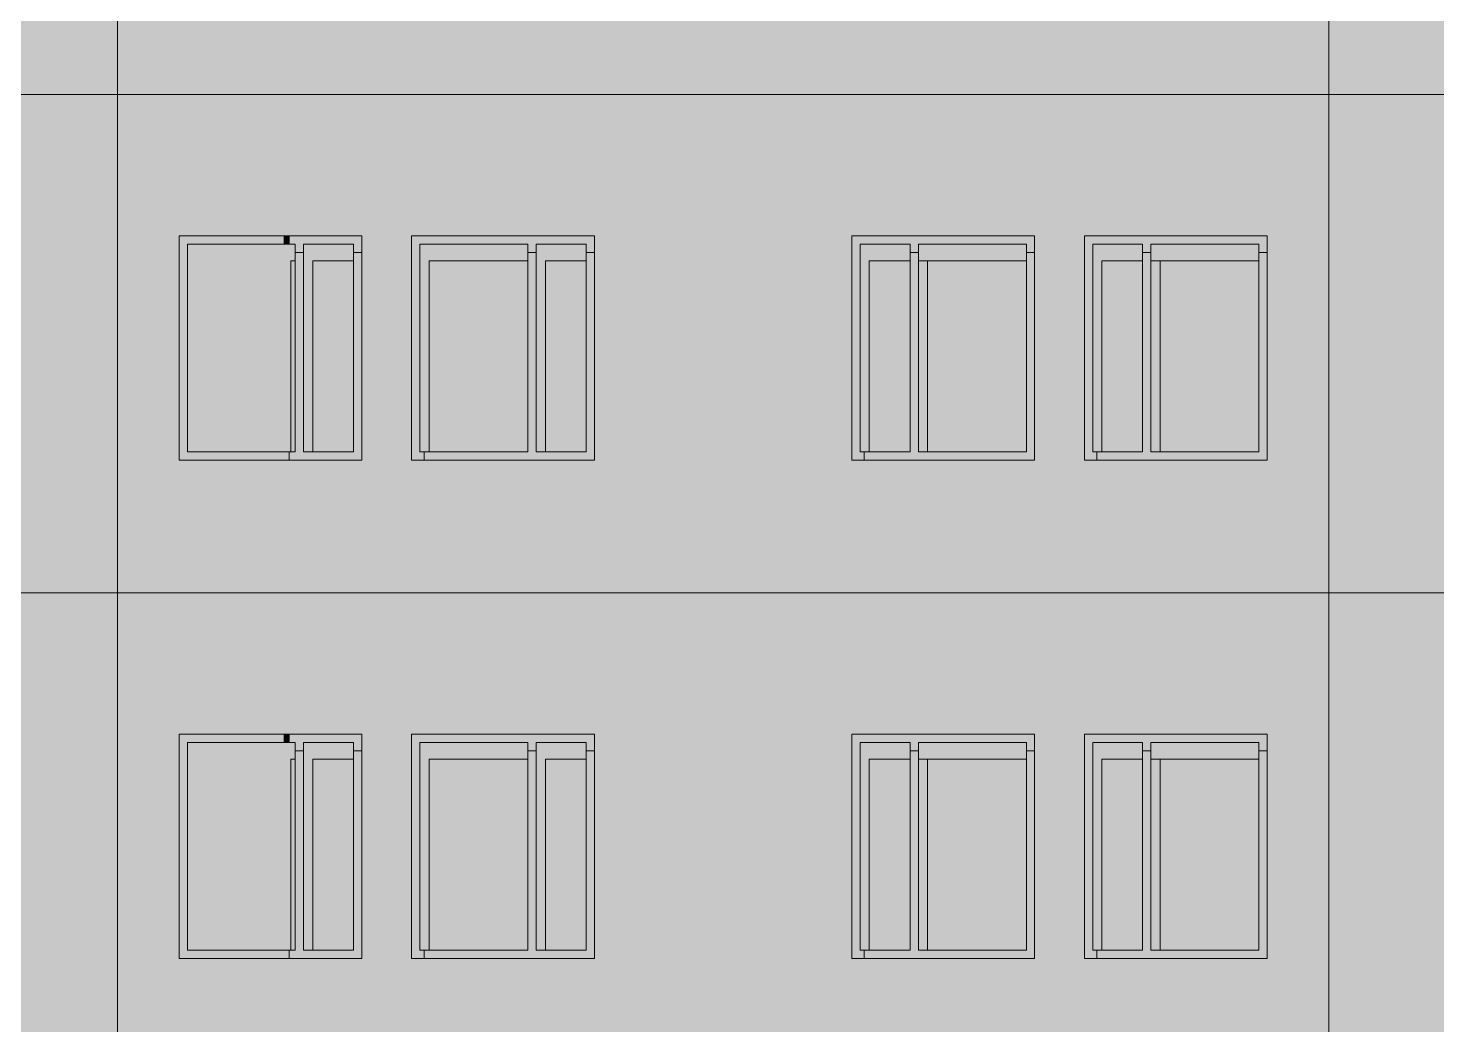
# Model space of a CAD drawing. Header units: millimetres. Extents: x 145836 to 266027, y 108786 to 206069.
# Drawn here: x 159283 to 163523, y 181599 to 184599 of the extents above; entities that cross this region are included whole.
import ezdxf

# ---------------------------------------------------------------- set-up
doc = ezdxf.new("R2010")
doc.units = ezdxf.units.MM
doc.layers.get('0').update_dxf_attribs({"color": 250})
doc.layers.add('hatch1', color=7, linetype='Continuous')

msp = doc.modelspace()

# ---------------------------------------------------------------- hatches: boundary and pattern name
at = {"lineweight": 13, "true_color": 0x787878}
h = msp.add_hatch(color=8, dxfattribs=at)
h.dxf.hatch_style = 1
h.paths.add_polyline_path([(160052.1, 183974), (159737.1, 183974), (159737.1, 183299), (160052.1, 183299), (160052.1, 183324), (159762.1, 183324), (159762.1, 183949), (160052.1, 183949)])
h.paths.add_polyline_path([(160069, 183324), (160052.1, 183324), (160052.1, 183299), (160069, 183299)])
h = msp.add_hatch(color=8, dxfattribs=at)
h.dxf.hatch_style = 1
h.paths.add_polyline_path([(160069, 183974), (160052.1, 183974), (160052.1, 183949), (160069, 183949)])
at = {"lineweight": 13}
h = msp.add_hatch(color=253, dxfattribs=at)
h.dxf.hatch_style = 1
h.paths.add_polyline_path([(160287.1, 183974), (160069, 183974), (160069, 183949), (160087.1, 183949), (160087.1, 183924), (160112.1, 183924), (160112.1, 183949), (160262.1, 183949), (160262.1, 183924), (160287.1, 183924)])
h = msp.add_hatch(color=253, dxfattribs=at)
h.dxf.hatch_style = 1
h.paths.add_polyline_path([(160787.1, 183949), (160787.1, 183924), (160812.1, 183924), (160812.1, 183949), (160962.1, 183949), (160962.1, 183924), (160987.1, 183924), (160987.1, 183974), (160437.1, 183974), (160437.1, 183299), (160474.5, 183299), (160474.5, 183324), (160462.1, 183324), (160462.1, 183949)])
at = {"lineweight": 20}
for color, points in [(253, [(161762.1, 183974), (161762.1, 183299), (161799.5, 183299), (161799.5, 183324), (161787.1, 183324), (161787.1, 183949), (161937.1, 183949), (161937.1, 183924), (161962.1, 183924), (161962.1, 183949), (162287.1, 183949), (162287.1, 183924), (162312.1, 183924), (162312.1, 183974)]), (253, [(162462.1, 183299), (162499.5, 183299), (162499.5, 183324), (162487.1, 183324), (162487.1, 183949), (162637.1, 183949), (162637.1, 183924), (162662.1, 183924), (162662.1, 183949), (162987.1, 183949), (162987.1, 183924), (163012.1, 183924), (163012.1, 183974), (162462.1, 183974)]), (255, [(162287.1, 183324), (161962.1, 183324), (161962.1, 183924), (161937.1, 183924), (161937.1, 183324), (161799.5, 183324), (161799.5, 183299), (162312.1, 183299), (162312.1, 183924), (162287.1, 183924)]), (253, [(161762.1, 182474), (161762.1, 181799), (161799.5, 181799), (161799.5, 181824), (161787.1, 181824), (161787.1, 182449), (161937.1, 182449), (161937.1, 182424), (161962.1, 182424), (161962.1, 182449), (162287.1, 182449), (162287.1, 182424), (162312.1, 182424), (162312.1, 182474)]), (253, [(162462.1, 181799), (162499.5, 181799), (162499.5, 181824), (162487.1, 181824), (162487.1, 182449), (162637.1, 182449), (162637.1, 182424), (162662.1, 182424), (162662.1, 182449), (162987.1, 182449), (162987.1, 182424), (163012.1, 182424), (163012.1, 182474), (162462.1, 182474)]), (255, [(162287.1, 181824), (161962.1, 181824), (161962.1, 182424), (161937.1, 182424), (161937.1, 181824), (161799.5, 181824), (161799.5, 181799), (162312.1, 181799), (162312.1, 182424), (162287.1, 182424)])]:
    msp.add_hatch(color=color, dxfattribs=at).paths.add_polyline_path(points)
at = {"lineweight": 13, "true_color": 0x5c6d75}
h = msp.add_hatch(color=147, dxfattribs=at)
h.dxf.hatch_style = 1
h.paths.add_polyline_path([(160087.1, 183949), (160052.1, 183949), (160052.1, 183324), (160073.9, 183324), (160073.9, 183899), (160087.1, 183899)])
h.paths.add_polyline_path([(160052.1, 183949), (159762.1, 183949), (159762.1, 183324), (160052.1, 183324)])
at = {"lineweight": 13}
h = msp.add_hatch(color=255, dxfattribs=at)
h.dxf.hatch_style = 1
h.paths.add_polyline_path([(160287.1, 183924), (160262.1, 183924), (160262.1, 183324), (160112.1, 183324), (160112.1, 183924), (160087.1, 183924), (160087.1, 183324), (160069, 183324), (160069, 183299), (160287.1, 183299)])
h.paths.add_polyline_path([(160987.1, 183924), (160962.1, 183924), (160962.1, 183324), (160812.1, 183324), (160812.1, 183924), (160787.1, 183924), (160787.1, 183324), (160474.5, 183324), (160474.5, 183299), (160987.1, 183299)])
at = {"lineweight": 13, "true_color": 0x5c6d75}
h = msp.add_hatch(color=147, dxfattribs=at)
h.dxf.hatch_style = 1
h.paths.add_polyline_path([(160262.1, 183899), (160262.1, 183949), (160112.1, 183949), (160112.1, 183324), (160139.5, 183324), (160139.5, 183899)])
h = msp.add_hatch(color=147, dxfattribs=at)
h.paths.add_polyline_path([(160787.1, 183899), (160787.1, 183949), (160462.1, 183949), (160462.1, 183324), (160489.5, 183324), (160489.5, 183899)])
h.paths.add_polyline_path([(160962.1, 183899), (160962.1, 183949), (160812.1, 183949), (160812.1, 183324), (160839.5, 183324), (160839.5, 183899)])
at = {"lineweight": 20, "true_color": 0x5c6d75}
h = msp.add_hatch(color=147, dxfattribs=at)
h.paths.add_polyline_path([(162287.1, 183899), (162287.1, 183949), (161962.1, 183949), (161962.1, 183899)])
h.paths.add_polyline_path([(161937.1, 183899), (161937.1, 183949), (161787.1, 183949), (161787.1, 183324), (161814.5, 183324), (161814.5, 183899)])
for points in [[(162487.1, 183949), (162487.1, 183324), (162514.5, 183324), (162514.5, 183899), (162637.1, 183899), (162637.1, 183949)], [(162987.1, 183899), (162987.1, 183949), (162662.1, 183949), (162662.1, 183899)], [(162487.1, 182449), (162487.1, 181824), (162514.5, 181824), (162514.5, 182399), (162637.1, 182399), (162637.1, 182449)], [(162987.1, 182399), (162987.1, 182449), (162662.1, 182449), (162662.1, 182399)]]:
    msp.add_hatch(color=147, dxfattribs=at).paths.add_polyline_path(points)
at = {"lineweight": 13}
for points in [[(163012.1, 183924), (162987.1, 183924), (162987.1, 183324), (162662.1, 183324), (162662.1, 183924), (162637.1, 183924), (162637.1, 183324), (162499.5, 183324), (162499.5, 183299), (163012.1, 183299)], [(163012.1, 182424), (162987.1, 182424), (162987.1, 181824), (162662.1, 181824), (162662.1, 182424), (162637.1, 182424), (162637.1, 181824), (162499.5, 181824), (162499.5, 181799), (163012.1, 181799)]]:
    msp.add_hatch(color=255, dxfattribs=at).paths.add_polyline_path(points)
at = {"lineweight": 13, "true_color": 0x70858f}
h = msp.add_hatch(color=8, dxfattribs=at)
h.dxf.hatch_style = 1
h.paths.add_polyline_path([(160087.1, 183899), (160073.9, 183899), (160073.9, 183324), (160087.1, 183324)])
h.paths.add_polyline_path([(160262.1, 183899), (160139.5, 183899), (160139.5, 183324), (160262.1, 183324)])
h = msp.add_hatch(color=8, dxfattribs=at)
h.dxf.hatch_style = 1
h.paths.add_polyline_path([(160489.5, 183899), (160489.5, 183324), (160787.1, 183324), (160787.1, 183899)])
h.paths.add_polyline_path([(160839.5, 183324), (160962.1, 183324), (160962.1, 183899), (160839.5, 183899)])
h = msp.add_hatch(color=8, dxfattribs=at)
h.paths.add_polyline_path([(162287.1, 183899), (161989.5, 183899), (161989.5, 183324), (162287.1, 183324)])
h.paths.add_polyline_path([(161814.5, 183324), (161937.1, 183324), (161937.1, 183899), (161814.5, 183899)])
at = {"lineweight": 13, "true_color": 0x5c6d75}
h = msp.add_hatch(color=147, dxfattribs=at)
h.paths.add_polyline_path([(161989.5, 183899), (161962.1, 183899), (161962.1, 183324), (161989.5, 183324)])
h.paths.add_polyline_path([(162662.1, 183324), (162689.5, 183324), (162689.5, 183899), (162662.1, 183899)])
at = {"lineweight": 13, "true_color": 0x70858f}
h = msp.add_hatch(color=8, dxfattribs=at)
h.paths.add_polyline_path([(162689.5, 183324), (162987.1, 183324), (162987.1, 183899), (162689.5, 183899)])
h.paths.add_polyline_path([(162637.1, 183899), (162514.5, 183899), (162514.5, 183324), (162637.1, 183324)])
at = {"lineweight": 13, "true_color": 0x787878}
h = msp.add_hatch(color=8, dxfattribs=at)
h.dxf.hatch_style = 1
h.paths.add_polyline_path([(160052.1, 182474), (159737.1, 182474), (159737.1, 181799), (160052.1, 181799), (160052.1, 181824), (159762.1, 181824), (159762.1, 182449), (160052.1, 182449)])
h.paths.add_polyline_path([(160069, 181824), (160052.1, 181824), (160052.1, 181799), (160069, 181799)])
h = msp.add_hatch(color=8, dxfattribs=at)
h.dxf.hatch_style = 1
h.paths.add_polyline_path([(160069, 182474), (160052.1, 182474), (160052.1, 182449), (160069, 182449)])
at = {"lineweight": 13}
h = msp.add_hatch(color=253, dxfattribs=at)
h.dxf.hatch_style = 1
h.paths.add_polyline_path([(160287.1, 182474), (160069, 182474), (160069, 182449), (160087.1, 182449), (160087.1, 182424), (160112.1, 182424), (160112.1, 182449), (160262.1, 182449), (160262.1, 182424), (160287.1, 182424)])
h = msp.add_hatch(color=253, dxfattribs=at)
h.dxf.hatch_style = 1
h.paths.add_polyline_path([(160787.1, 182449), (160787.1, 182424), (160812.1, 182424), (160812.1, 182449), (160962.1, 182449), (160962.1, 182424), (160987.1, 182424), (160987.1, 182474), (160437.1, 182474), (160437.1, 181799), (160474.5, 181799), (160474.5, 181824), (160462.1, 181824), (160462.1, 182449)])
at = {"lineweight": 13, "true_color": 0x5c6d75}
h = msp.add_hatch(color=147, dxfattribs=at)
h.dxf.hatch_style = 1
h.paths.add_polyline_path([(160087.1, 182449), (160052.1, 182449), (160052.1, 181824), (160073.9, 181824), (160073.9, 182399), (160087.1, 182399)])
h.paths.add_polyline_path([(160052.1, 182449), (159762.1, 182449), (159762.1, 181824), (160052.1, 181824)])
at = {"lineweight": 13}
h = msp.add_hatch(color=255, dxfattribs=at)
h.dxf.hatch_style = 1
h.paths.add_polyline_path([(160287.1, 182424), (160262.1, 182424), (160262.1, 181824), (160112.1, 181824), (160112.1, 182424), (160087.1, 182424), (160087.1, 181824), (160069, 181824), (160069, 181799), (160287.1, 181799)])
h.paths.add_polyline_path([(160987.1, 182424), (160962.1, 182424), (160962.1, 181824), (160812.1, 181824), (160812.1, 182424), (160787.1, 182424), (160787.1, 181824), (160474.5, 181824), (160474.5, 181799), (160987.1, 181799)])
at = {"lineweight": 13, "true_color": 0x5c6d75}
h = msp.add_hatch(color=147, dxfattribs=at)
h.dxf.hatch_style = 1
h.paths.add_polyline_path([(160262.1, 182399), (160262.1, 182449), (160112.1, 182449), (160112.1, 181824), (160139.5, 181824), (160139.5, 182399)])
h = msp.add_hatch(color=147, dxfattribs=at)
h.paths.add_polyline_path([(160787.1, 182399), (160787.1, 182449), (160462.1, 182449), (160462.1, 181824), (160489.5, 181824), (160489.5, 182399)])
h.paths.add_polyline_path([(160962.1, 182399), (160962.1, 182449), (160812.1, 182449), (160812.1, 181824), (160839.5, 181824), (160839.5, 182399)])
at = {"lineweight": 20, "true_color": 0x5c6d75}
h = msp.add_hatch(color=147, dxfattribs=at)
h.paths.add_polyline_path([(162287.1, 182399), (162287.1, 182449), (161962.1, 182449), (161962.1, 182399)])
h.paths.add_polyline_path([(161937.1, 182399), (161937.1, 182449), (161787.1, 182449), (161787.1, 181824), (161814.5, 181824), (161814.5, 182399)])
at = {"lineweight": 13, "true_color": 0x70858f}
h = msp.add_hatch(color=8, dxfattribs=at)
h.dxf.hatch_style = 1
h.paths.add_polyline_path([(160087.1, 182399), (160073.9, 182399), (160073.9, 181824), (160087.1, 181824)])
h.paths.add_polyline_path([(160262.1, 182399), (160139.5, 182399), (160139.5, 181824), (160262.1, 181824)])
h = msp.add_hatch(color=8, dxfattribs=at)
h.dxf.hatch_style = 1
h.paths.add_polyline_path([(160489.5, 182399), (160489.5, 181824), (160787.1, 181824), (160787.1, 182399)])
h.paths.add_polyline_path([(160839.5, 181824), (160962.1, 181824), (160962.1, 182399), (160839.5, 182399)])
h = msp.add_hatch(color=8, dxfattribs=at)
h.paths.add_polyline_path([(162287.1, 182399), (161989.5, 182399), (161989.5, 181824), (162287.1, 181824)])
h.paths.add_polyline_path([(161814.5, 181824), (161937.1, 181824), (161937.1, 182399), (161814.5, 182399)])
at = {"lineweight": 13, "true_color": 0x5c6d75}
h = msp.add_hatch(color=147, dxfattribs=at)
h.paths.add_polyline_path([(161989.5, 182399), (161962.1, 182399), (161962.1, 181824), (161989.5, 181824)])
h.paths.add_polyline_path([(162662.1, 181824), (162689.5, 181824), (162689.5, 182399), (162662.1, 182399)])
at = {"lineweight": 13, "true_color": 0x70858f}
h = msp.add_hatch(color=8, dxfattribs=at)
h.paths.add_polyline_path([(162689.5, 181824), (162987.1, 181824), (162987.1, 182399), (162689.5, 182399)])
h.paths.add_polyline_path([(162637.1, 182399), (162514.5, 182399), (162514.5, 181824), (162637.1, 181824)])
at = {"layer": 'hatch1', "lineweight": 13, "true_color": 0xf1e5a2}
h = msp.add_hatch(color=41, dxfattribs=at)
h.dxf.hatch_style = 1
h.paths.add_polyline_path([(159552.1, 185899), (156067.2, 185899), (156067.2, 185474), (156612.1, 185474), (156612.1, 184799), (156067.2, 184799), (156067.2, 184399), (159552.1, 184399)])
h.paths.add_polyline_path([(158587.1, 185474), (159137.1, 185474), (159137.1, 184799), (158587.1, 184799)], flags=16)
h.paths.add_polyline_path([(158437.1, 185474), (158437.1, 184799), (157887.1, 184799), (157887.1, 185474)], flags=16)
h.paths.add_polyline_path([(158412.1, 185449), (158412.1, 184824), (158262.1, 184824), (157912.1, 184824), (157912.1, 185449), (158237.1, 185449)], flags=0)
h.paths.add_polyline_path([(157762.1, 185474), (157762.1, 184799), (156862.1, 184799), (156862.1, 185474)], flags=16)
h.paths.add_polyline_path([(157737.1, 185449), (157737.1, 184824), (157587.1, 184824), (157237.1, 184824), (156887.1, 184824), (156887.1, 185449), (157212.1, 185449), (157562.1, 185449)], flags=0)
at = {"layer": 'hatch1', "lineweight": 13, "true_color": 0xb7ab6c}
h = msp.add_hatch(color=43, dxfattribs=at)
h.dxf.hatch_style = 1
h.paths.add_polyline_path([(160052.1, 185474), (160052.1, 185899), (159552.1, 185899), (159552.1, 184399), (160052.1, 184399), (160052.1, 184799), (159737.1, 184799), (159737.1, 185474)])
at = {"layer": 'hatch1', "lineweight": 13, "true_color": 0xeedf8c}
h = msp.add_hatch(color=41, dxfattribs=at)
h.dxf.hatch_style = 1
h.paths.add_polyline_path([(161374.6, 185899), (160052.1, 185899), (160052.1, 185474), (160287.1, 185474), (160287.1, 184799), (160052.1, 184799), (160052.1, 184399), (161374.6, 184399)])
h.paths.add_polyline_path([(160987.1, 185474), (160987.1, 184799), (160437.1, 184799), (160437.1, 185474)], flags=16)
h.paths.add_polyline_path([(160787.1, 185449), (160787.1, 185424), (160812.1, 185424), (160812.1, 185449), (160962.1, 185449), (160962.1, 184824), (160812.1, 184824), (160812.1, 185424), (160787.1, 185424), (160787.1, 184824), (160462.1, 184824), (160462.1, 185449)], flags=0)
h.paths.add_polyline_path([(163197.1, 185899), (161374.6, 185899), (161374.6, 184399), (163197.1, 184399)])
h.paths.add_polyline_path([(161762.1, 185474), (162312.1, 185474), (162312.1, 184799), (161762.1, 184799)], flags=16)
h.paths.add_polyline_path([(161787.1, 185449), (161937.1, 185449), (161937.1, 185424), (161962.1, 185424), (161962.1, 185449), (162287.1, 185449), (162287.1, 184824), (161962.1, 184824), (161962.1, 185424), (161937.1, 185424), (161937.1, 184824), (161787.1, 184824)], flags=0)
h.paths.add_polyline_path([(162462.1, 185474), (163012.1, 185474), (163012.1, 184799), (162462.1, 184799)], flags=16)
h.paths.add_polyline_path([(162487.1, 185449), (162637.1, 185449), (162637.1, 185424), (162662.1, 185424), (162662.1, 185449), (162987.1, 185449), (162987.1, 184824), (162662.1, 184824), (162662.1, 185424), (162637.1, 185424), (162637.1, 184824), (162487.1, 184824)], flags=0)
at = {"layer": 'hatch1', "lineweight": 13, "true_color": 0xf1e5a2}
h = msp.add_hatch(color=41, dxfattribs=at)
h.dxf.hatch_style = 1
h.paths.add_polyline_path([(163197.1, 185899), (163197.1, 184399), (166681.9, 184399), (166681.9, 184799), (166137.1, 184799), (166137.1, 185474), (166681.9, 185474), (166681.9, 185899)])
h.paths.add_polyline_path([(164162.1, 185474), (163612.1, 185474), (163612.1, 184799), (164162.1, 184799)], flags=16)
h.paths.add_polyline_path([(164137.1, 185449), (164137.1, 184824), (163812.1, 184824), (163637.1, 184824), (163637.1, 185449), (163787.1, 185449)], flags=0)
h.paths.add_polyline_path([(164312.1, 185474), (164312.1, 184799), (164862.1, 184799), (164862.1, 185474)], flags=16)
h.paths.add_polyline_path([(164337.1, 185449), (164487.1, 185449), (164337.1, 185449), (164337.1, 184824), (164512.1, 184824), (164337.1, 184824)], flags=0)
h.paths.add_polyline_path([(164987.1, 185474), (165887.1, 185474), (165887.1, 184799), (164987.1, 184799)], flags=16)
h.paths.add_polyline_path([(165012.1, 185449), (165162.1, 185449), (165512.1, 185449), (165862.1, 185449), (165862.1, 184824), (165537.1, 184824), (165187.1, 184824), (165012.1, 184824)], flags=0)
h = msp.add_hatch(color=41, dxfattribs=at)
h.dxf.hatch_style = 1
h.paths.add_polyline_path([(156067.2, 184399), (156067.2, 183974), (156612.1, 183974), (156612.1, 183299), (156067.2, 183299), (156067.2, 182899), (159552.1, 182899), (159552.1, 184399)])
h.paths.add_polyline_path([(157762.1, 183974), (157762.1, 183299), (156862.1, 183299), (156862.1, 183974)], flags=16)
h.paths.add_polyline_path([(157737.1, 183949), (157737.1, 183324), (157587.1, 183324), (157237.1, 183324), (156887.1, 183324), (156887.1, 183949), (157212.1, 183949), (157562.1, 183949)], flags=0)
h.paths.add_polyline_path([(157887.1, 183974), (158437.1, 183974), (158437.1, 183299), (157887.1, 183299)], flags=16)
h.paths.add_polyline_path([(157912.1, 183949), (158237.1, 183949), (158412.1, 183949), (158412.1, 183324), (158262.1, 183324), (157912.1, 183324)], flags=0)
h.paths.add_polyline_path([(158587.1, 183974), (159137.1, 183974), (159137.1, 183299), (158587.1, 183299)], flags=16)
h.paths.add_polyline_path([(158612.1, 183949), (158937.1, 183949), (159112.1, 183949), (159112.1, 183324), (158962.1, 183324), (158612.1, 183324)], flags=0)
at = {"layer": 'hatch1', "lineweight": 13, "true_color": 0xb7ab6c}
h = msp.add_hatch(color=43, dxfattribs=at)
h.dxf.hatch_style = 1
h.paths.add_polyline_path([(160052.1, 183974), (160052.1, 184399), (159552.1, 184399), (159552.1, 182899), (160052.1, 182899), (160052.1, 183299), (159737.1, 183299), (159737.1, 183974)])
at = {"layer": 'hatch1', "lineweight": 13, "true_color": 0xeedf8c}
h = msp.add_hatch(color=41, dxfattribs=at)
h.dxf.hatch_style = 1
h.paths.add_polyline_path([(161374.6, 184399), (160052.1, 184399), (160052.1, 183974), (160287.1, 183974), (160287.1, 183299), (160052.1, 183299), (160052.1, 182899), (161374.6, 182899)])
h.paths.add_polyline_path([(160987.1, 183974), (160987.1, 183299), (160437.1, 183299), (160437.1, 183974)], flags=16)
h.paths.add_polyline_path([(160962.1, 183949), (160962.1, 183324), (160812.1, 183324), (160812.1, 183924), (160787.1, 183924), (160787.1, 183324), (160462.1, 183324), (160462.1, 183949), (160787.1, 183949), (160787.1, 183924), (160812.1, 183924), (160812.1, 183949)], flags=0)
h.paths.add_polyline_path([(163197.1, 184399), (161374.6, 184399), (161374.6, 182899), (163197.1, 182899)])
h.paths.add_polyline_path([(161762.1, 183974), (162312.1, 183974), (162312.1, 183299), (161762.1, 183299)], flags=16)
h.paths.add_polyline_path([(161787.1, 183949), (161937.1, 183949), (161937.1, 183924), (161962.1, 183924), (161962.1, 183949), (162287.1, 183949), (162287.1, 183324), (161962.1, 183324), (161962.1, 183924), (161937.1, 183924), (161937.1, 183324), (161787.1, 183324)], flags=0)
h.paths.add_polyline_path([(162462.1, 183974), (163012.1, 183974), (163012.1, 183299), (162462.1, 183299)], flags=16)
h.paths.add_polyline_path([(162487.1, 183949), (162637.1, 183949), (162637.1, 183924), (162662.1, 183924), (162662.1, 183949), (162987.1, 183949), (162987.1, 183324), (162662.1, 183324), (162662.1, 183924), (162637.1, 183924), (162637.1, 183324), (162487.1, 183324)], flags=0)
at = {"layer": 'hatch1', "lineweight": 13, "true_color": 0xf1e5a2}
h = msp.add_hatch(color=41, dxfattribs=at)
h.dxf.hatch_style = 1
h.paths.add_polyline_path([(163197.1, 184399), (163197.1, 182899), (166681.9, 182899), (166681.9, 183299), (166137.1, 183299), (166137.1, 183974), (166681.9, 183974), (166681.9, 184399)])
h.paths.add_polyline_path([(164312.1, 183974), (164312.1, 183299), (164862.1, 183299), (164862.1, 183974)], flags=16)
h.paths.add_polyline_path([(164337.1, 183949), (164487.1, 183949), (164837.1, 183949), (164837.1, 183324), (164512.1, 183324), (164337.1, 183324)], flags=0)
h.paths.add_polyline_path([(164987.1, 183974), (164987.1, 183299), (165887.1, 183299), (165887.1, 183974)], flags=16)
h.paths.add_polyline_path([(165012.1, 183949), (165162.1, 183949), (165512.1, 183949), (165012.1, 183949), (165012.1, 183324), (165537.1, 183324), (165187.1, 183324), (165012.1, 183324)], flags=0)
h = msp.add_hatch(color=41, dxfattribs=at)
h.dxf.hatch_style = 1
h.paths.add_polyline_path([(156067.2, 182899), (156067.2, 182474), (156612.1, 182474), (156612.1, 181799), (156067.2, 181799), (156067.2, 181399), (159552.1, 181399), (159552.1, 182899)])
h.paths.add_polyline_path([(158587.1, 182474), (159137.1, 182474), (159137.1, 181799), (158587.1, 181799)], flags=16)
h.paths.add_polyline_path([(158612.1, 182449), (158937.1, 182449), (159112.1, 182449), (159112.1, 181824), (158962.1, 181824), (158612.1, 181824)], flags=0)
h.paths.add_polyline_path([(158437.1, 182474), (158437.1, 181799), (157887.1, 181799), (157887.1, 182474)], flags=16)
h.paths.add_polyline_path([(158412.1, 182449), (158412.1, 181824), (158262.1, 181824), (157912.1, 181824), (157912.1, 182449), (158237.1, 182449)], flags=0)
h.paths.add_polyline_path([(157762.1, 182474), (157762.1, 181799), (156862.1, 181799), (156862.1, 182474)], flags=16)
h.paths.add_polyline_path([(157737.1, 182449), (157737.1, 181824), (157587.1, 181824), (157237.1, 181824), (156887.1, 181824), (156887.1, 182449), (157212.1, 182449), (157562.1, 182449)], flags=0)
at = {"layer": 'hatch1', "lineweight": 13, "true_color": 0xb7ab6c}
h = msp.add_hatch(color=43, dxfattribs=at)
h.dxf.hatch_style = 1
h.paths.add_polyline_path([(159552.1, 182899), (159552.1, 181399), (160052.1, 181399), (160052.1, 181799), (159737.1, 181799), (159737.1, 182474), (160052.1, 182474), (160052.1, 182899)])
at = {"layer": 'hatch1', "lineweight": 13, "true_color": 0xeedf8c}
h = msp.add_hatch(color=41, dxfattribs=at)
h.dxf.hatch_style = 1
h.paths.add_polyline_path([(161374.6, 182899), (160052.1, 182899), (160052.1, 182474), (160287.1, 182474), (160287.1, 181799), (160052.1, 181799), (160052.1, 181399), (161374.6, 181399)])
h.paths.add_polyline_path([(160987.1, 181799), (160437.1, 181799), (160437.1, 182474), (160987.1, 182474)], flags=16)
h.paths.add_polyline_path([(160962.1, 181824), (160812.1, 181824), (160812.1, 182424), (160787.1, 182424), (160787.1, 181824), (160462.1, 181824), (160462.1, 182449), (160787.1, 182449), (160787.1, 182424), (160812.1, 182424), (160812.1, 182449), (160962.1, 182449)], flags=0)
h.paths.add_polyline_path([(163197.1, 182899), (161374.6, 182899), (161374.6, 181399), (163197.1, 181399)])
h.paths.add_polyline_path([(161762.1, 182474), (162312.1, 182474), (162312.1, 181799), (161762.1, 181799)], flags=16)
h.paths.add_polyline_path([(161787.1, 182449), (161937.1, 182449), (161937.1, 182424), (161962.1, 182424), (161962.1, 182449), (162287.1, 182449), (162287.1, 181824), (161962.1, 181824), (161962.1, 182424), (161937.1, 182424), (161937.1, 181824), (161787.1, 181824)], flags=0)
h.paths.add_polyline_path([(162462.1, 182474), (163012.1, 182474), (163012.1, 181799), (162462.1, 181799)], flags=16)
h.paths.add_polyline_path([(162487.1, 182449), (162637.1, 182449), (162637.1, 182424), (162662.1, 182424), (162662.1, 182449), (162987.1, 182449), (162987.1, 181824), (162662.1, 181824), (162662.1, 182424), (162637.1, 182424), (162637.1, 181824), (162487.1, 181824)], flags=0)
at = {"layer": 'hatch1', "lineweight": 13, "true_color": 0xf1e5a2}
h = msp.add_hatch(color=41, dxfattribs=at)
h.dxf.hatch_style = 1
h.paths.add_polyline_path([(163197.1, 182899), (163197.1, 181399), (166681.9, 181399), (166681.9, 181799), (166137.1, 181799), (166137.1, 182474), (166681.9, 182474), (166681.9, 182899)])
h.paths.add_polyline_path([(164162.1, 182474), (163612.1, 182474), (163612.1, 181799), (164162.1, 181799)], flags=16)
h.paths.add_polyline_path([(164137.1, 182449), (164137.1, 181824), (163812.1, 181824), (163637.1, 181824), (163637.1, 182449), (163787.1, 182449)], flags=0)
h.paths.add_polyline_path([(164312.1, 182474), (164312.1, 181799), (164862.1, 181799), (164862.1, 182474)], flags=16)
h.paths.add_polyline_path([(164337.1, 182449), (164487.1, 182449), (164337.1, 182449), (164337.1, 181824), (164512.1, 181824), (164337.1, 181824)], flags=0)
h.paths.add_polyline_path([(164987.1, 182474), (164987.1, 181799), (165887.1, 181799), (165887.1, 182474)], flags=16)
h.paths.add_polyline_path([(165012.1, 182449), (165162.1, 182449), (165512.1, 182449), (165862.1, 182449), (165862.1, 181824), (165537.1, 181824), (165187.1, 181824), (165012.1, 181824)], flags=0)

# ---------------------------------------------------------------- linework, layer by layer
at = {"lineweight": 20}
for p, q in [((159552.1, 168449), (159552.1, 201249)), ((163197.1, 168449), (163197.1, 201249)), ((168239.6, 184399), (154509.6, 184399)), ((159737.1, 183974), (160287.1, 183974)), ((159737.1, 183299), (159737.1, 183974)), ((160287.1, 183299), (160287.1, 183974)), ((160437.1, 183974), (160987.1, 183974)), ((160437.1, 183299), (160437.1, 183974)), ((160987.1, 183299), (160987.1, 183974)), ((162312.1, 183974), (161762.1, 183974)), ((161762.1, 183299), (161762.1, 183974)), ((162312.1, 183299), (162312.1, 183974)), ((163012.1, 183974), (162462.1, 183974)), ((162462.1, 183299), (162462.1, 183974)), ((163012.1, 183299), (163012.1, 183974)), ((160087.1, 183949), (159762.1, 183949)), ((160087.1, 183949), (159762.1, 183949)), ((159762.1, 183949), (159762.1, 183324)), ((160087.1, 183324), (160087.1, 183949)), ((160262.1, 183949), (160112.1, 183949)), ((160112.1, 183949), (160112.1, 183324)), ((160262.1, 183324), (160262.1, 183949)), ((160787.1, 183949), (160462.1, 183949)), ((160787.1, 183949), (160462.1, 183949)), ((160462.1, 183949), (160462.1, 183324)), ((160787.1, 183324), (160787.1, 183949)), ((160962.1, 183949), (160812.1, 183949)), ((160812.1, 183949), (160812.1, 183324)), ((160962.1, 183324), (160962.1, 183949)), ((161787.1, 183324), (161787.1, 183949)), ((161787.1, 183949), (161937.1, 183949)), ((161787.1, 183949), (161937.1, 183949)), ((161937.1, 183949), (161937.1, 183324)), ((161962.1, 183949), (162287.1, 183949)), ((161962.1, 183949), (162287.1, 183949)), ((161962.1, 183324), (161962.1, 183949)), ((162287.1, 183949), (162287.1, 183324)), ((162487.1, 183324), (162487.1, 183949)), ((162487.1, 183949), (162637.1, 183949)), ((162487.1, 183949), (162637.1, 183949)), ((162637.1, 183949), (162637.1, 183324)), ((162662.1, 183949), (162987.1, 183949)), ((162662.1, 183324), (162662.1, 183949)), ((162662.1, 183949), (162987.1, 183949)), ((162987.1, 183949), (162987.1, 183324)), ((160087.1, 183324), (159762.1, 183324)), ((160262.1, 183324), (160112.1, 183324)), ((160787.1, 183324), (160462.1, 183324)), ((160962.1, 183324), (160812.1, 183324)), ((161787.1, 183324), (161937.1, 183324)), ((161962.1, 183324), (162287.1, 183324)), ((162487.1, 183324), (162637.1, 183324)), ((162662.1, 183324), (162987.1, 183324)), ((159737.1, 183299), (160287.1, 183299)), ((160437.1, 183299), (160987.1, 183299)), ((162312.1, 183299), (161762.1, 183299)), ((163012.1, 183299), (162462.1, 183299)), ((168239.6, 182899), (154509.6, 182899)), ((159737.1, 182474), (160287.1, 182474)), ((159737.1, 181799), (159737.1, 182474)), ((160287.1, 181799), (160287.1, 182474)), ((160437.1, 182474), (160987.1, 182474)), ((160437.1, 181799), (160437.1, 182474)), ((160987.1, 181799), (160987.1, 182474)), ((162312.1, 182474), (161762.1, 182474)), ((161762.1, 181799), (161762.1, 182474)), ((162312.1, 181799), (162312.1, 182474)), ((163012.1, 182474), (162462.1, 182474)), ((162462.1, 181799), (162462.1, 182474)), ((163012.1, 181799), (163012.1, 182474)), ((160087.1, 182449), (159762.1, 182449)), ((160087.1, 182449), (159762.1, 182449)), ((159762.1, 182449), (159762.1, 181824)), ((160087.1, 181824), (160087.1, 182449)), ((160262.1, 182449), (160112.1, 182449)), ((160112.1, 182449), (160112.1, 181824)), ((160262.1, 181824), (160262.1, 182449)), ((160787.1, 182449), (160462.1, 182449)), ((160787.1, 182449), (160462.1, 182449)), ((160462.1, 182449), (160462.1, 181824)), ((160787.1, 181824), (160787.1, 182449)), ((160962.1, 182449), (160812.1, 182449)), ((160812.1, 182449), (160812.1, 181824)), ((160962.1, 181824), (160962.1, 182449)), ((161787.1, 181824), (161787.1, 182449)), ((161787.1, 182449), (161937.1, 182449)), ((161787.1, 182449), (161937.1, 182449)), ((161937.1, 182449), (161937.1, 181824)), ((161962.1, 182449), (162287.1, 182449)), ((161962.1, 182449), (162287.1, 182449)), ((161962.1, 181824), (161962.1, 182449)), ((162287.1, 182449), (162287.1, 181824)), ((162487.1, 181824), (162487.1, 182449)), ((162487.1, 182449), (162637.1, 182449)), ((162487.1, 182449), (162637.1, 182449)), ((162637.1, 182449), (162637.1, 181824)), ((162662.1, 182449), (162987.1, 182449)), ((162662.1, 181824), (162662.1, 182449)), ((162662.1, 182449), (162987.1, 182449)), ((162987.1, 182449), (162987.1, 181824)), ((159737.1, 181799), (160287.1, 181799)), ((160087.1, 181824), (159762.1, 181824)), ((160262.1, 181824), (160112.1, 181824)), ((160437.1, 181799), (160987.1, 181799)), ((160787.1, 181824), (160462.1, 181824)), ((160962.1, 181824), (160812.1, 181824)), ((162312.1, 181799), (161762.1, 181799)), ((161787.1, 181824), (161937.1, 181824)), ((161962.1, 181824), (162287.1, 181824)), ((163012.1, 181799), (162462.1, 181799)), ((162487.1, 181824), (162637.1, 181824)), ((162662.1, 181824), (162987.1, 181824))]:
    msp.add_line(p, q, dxfattribs=at)
at = {"color": 8, "lineweight": 13, "true_color": 0x828282}
for p, q in [((160069, 183974), (160069, 183949)), ((160069, 183324), (160069, 183299)), ((160069, 182474), (160069, 182449)), ((160069, 181824), (160069, 181799))]:
    msp.add_line(p, q, dxfattribs=at)
at = {"color": 253, "lineweight": 20}
for p, q in [((160112.1, 183924), (160087.1, 183924)), ((160287.1, 183924), (160262.1, 183924)), ((160812.1, 183924), (160787.1, 183924)), ((160987.1, 183924), (160962.1, 183924)), ((161937.1, 183924), (161962.1, 183924)), ((162287.1, 183924), (162312.1, 183924)), ((162637.1, 183924), (162662.1, 183924)), ((162987.1, 183924), (163012.1, 183924)), ((160474.5, 183324), (160474.5, 183299)), ((161799.5, 183324), (161799.5, 183299)), ((162499.5, 183324), (162499.5, 183299)), ((160112.1, 182424), (160087.1, 182424)), ((160287.1, 182424), (160262.1, 182424)), ((160812.1, 182424), (160787.1, 182424)), ((160987.1, 182424), (160962.1, 182424)), ((161937.1, 182424), (161962.1, 182424)), ((162287.1, 182424), (162312.1, 182424)), ((162637.1, 182424), (162662.1, 182424)), ((162987.1, 182424), (163012.1, 182424)), ((160474.5, 181824), (160474.5, 181799)), ((161799.5, 181824), (161799.5, 181799)), ((162499.5, 181824), (162499.5, 181799))]:
    msp.add_line(p, q, dxfattribs=at)
at = {"color": 147, "lineweight": 20, "true_color": 0x5c6d75}
for p, q in [((160087.1, 183899), (160073.9, 183899)), ((160073.9, 183899), (160073.9, 183324)), ((160262.1, 183899), (160139.5, 183899)), ((160139.5, 183899), (160139.5, 183324)), ((160787.1, 183899), (160489.5, 183899)), ((160489.5, 183899), (160489.5, 183324)), ((160962.1, 183899), (160839.5, 183899)), ((160839.5, 183899), (160839.5, 183324)), ((161814.5, 183899), (161937.1, 183899)), ((161814.5, 183899), (161814.5, 183324)), ((161962.1, 183899), (162287.1, 183899)), ((161989.5, 183899), (161989.5, 183324)), ((162514.5, 183899), (162637.1, 183899)), ((162514.5, 183899), (162514.5, 183324)), ((162662.1, 183899), (162987.1, 183899)), ((162689.5, 183899), (162689.5, 183324)), ((160087.1, 182399), (160073.9, 182399)), ((160073.9, 182399), (160073.9, 181824)), ((160262.1, 182399), (160139.5, 182399)), ((160139.5, 182399), (160139.5, 181824)), ((160787.1, 182399), (160489.5, 182399)), ((160489.5, 182399), (160489.5, 181824)), ((160962.1, 182399), (160839.5, 182399)), ((160839.5, 182399), (160839.5, 181824)), ((161814.5, 182399), (161937.1, 182399)), ((161814.5, 182399), (161814.5, 181824)), ((161962.1, 182399), (162287.1, 182399)), ((161989.5, 182399), (161989.5, 181824)), ((162514.5, 182399), (162637.1, 182399)), ((162514.5, 182399), (162514.5, 181824)), ((162662.1, 182399), (162987.1, 182399)), ((162689.5, 182399), (162689.5, 181824))]:
    msp.add_line(p, q, dxfattribs=at)

doc.saveas('drawing.dxf')
